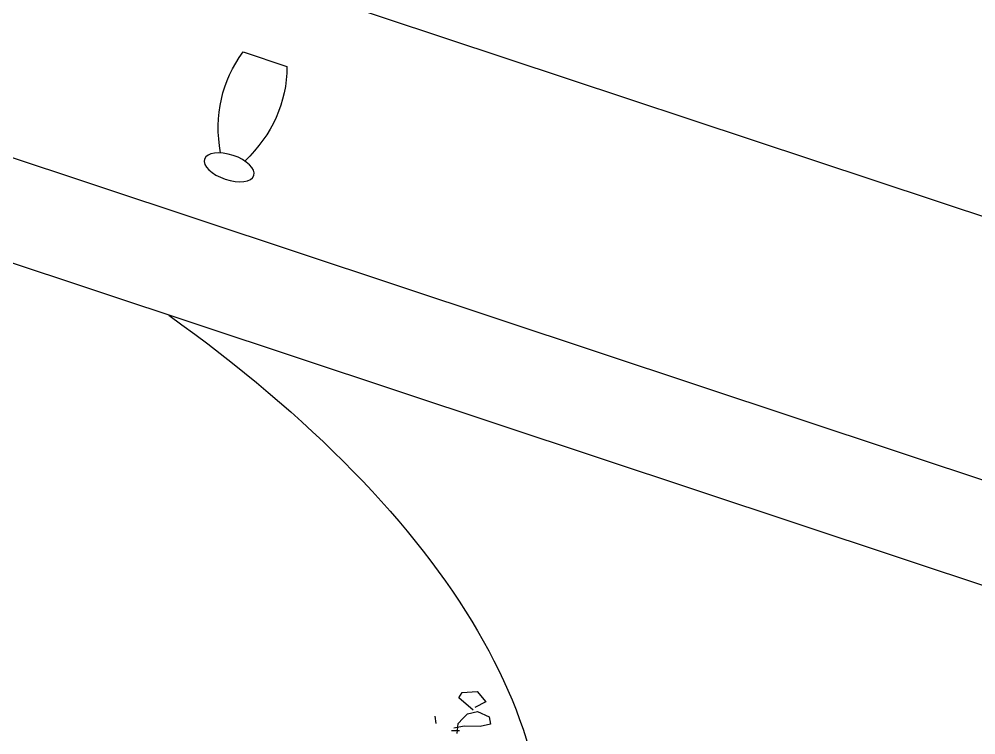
# Model space of a CAD drawing. Header units: millimetres. Extents: x -36495272392165 to 352544598049420, y -228287860276617 to 83349.
# Drawn here: x 324162124513939 to 327373326276271, y -116068855497264 to -113667880079726 of the extents above; entities that cross this region are included whole.
import ezdxf

# ---------------------------------------------------------------- set-up
doc = ezdxf.new("R2010")
doc.units = ezdxf.units.MM
doc.header["$MEASUREMENT"] = 0

# ---------------------------------------------------------------- blocks, each defined once
blk = doc.blocks.new('working_place (2)')
for p, q in [((19812.23, 902.93), (19811.56, 900.25)), ((19816.94, 902.81), (19815.46, 903.75)), ((19817.47, 900.39), (19815.73, 902.54)), ((19816.67, 904.02), (19816.26, 900.13)), ((19820.42, 898.5), (19817.47, 900.39)), ((19816.26, 900.13), (19816.79, 897.71)), ((19816.79, 897.71), (19817.33, 895.29)), ((19822.16, 896.35), (19820.42, 898.5)), ((19817.33, 895.29), (19819.06, 893.13)), ((19821.49, 893.67), (19822.16, 896.35)), ((19818.19, 893.18), (19814.78, 890.3)), ((19819.06, 893.13), (19821.49, 893.67)), ((19819.98, 888.4), (19818.33, 891.95)), ((19814.78, 890.3), (19815.06, 887.84)), ((19815.06, 887.84), (19817.8, 885.66)), ((19817.8, 885.66), (19819.98, 888.4)), ((20040.72, 781.67), (18576.39, 781.67)), ((20040.72, 741.67), (18570.37, 741.67)), ((19736.27, 672.37), (19745.16, 672.37)), ((20000.72, 641.67), (18960.72, 641.67))]:
    blk.add_line(p, q)
blk.add_circle((19740.72, 717.91), 5)
for centre, radius, start, end in [((19617.86, 970.17), 223.87, 302.6483, 359.9119), ((19836.93, 688.19), 101.89, 165.5799, 188.93), ((19644.5, 688.19), 101.89, 351.07, 14.4197)]:
    blk.add_arc(centre, radius, start, end)

msp = doc.modelspace()

# ---------------------------------------------------------------- block references
at = {"color": 7, "xscale": -17440635077.23526, "yscale": 8388791957.977852, "zscale": 17440635077.23526, "rotation": 161.6396296788874}
msp.add_blockref('working_place (2)', (-18538461.3, -8837506.7), dxfattribs=at)

doc.saveas('drawing.dxf')
